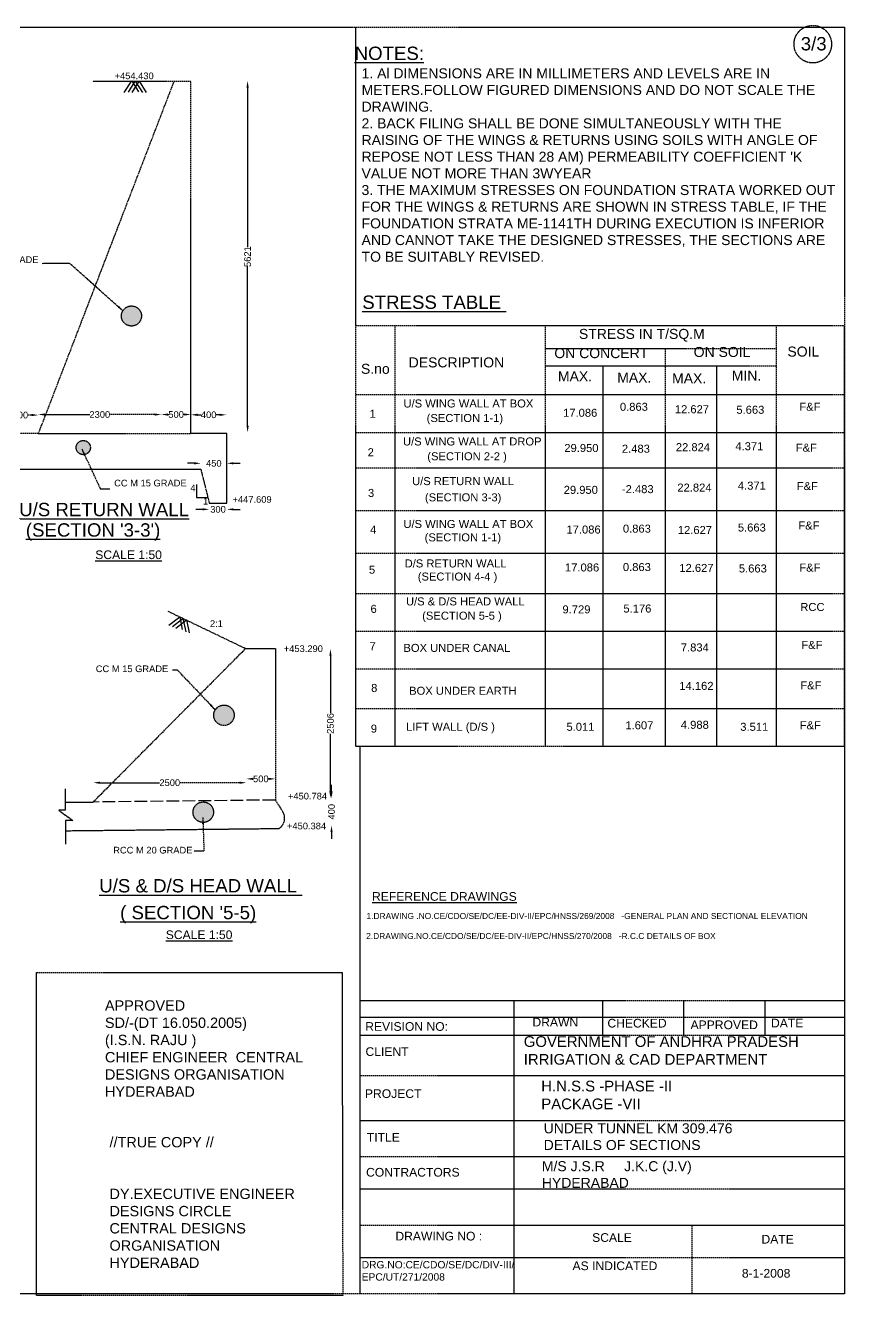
# Model space of a CAD drawing. Header units: millimetres. Extents: x -106493129 to -53243612, y 22134788 to 44283086.
# Drawn here: x -53249752 to -53243612, y 22134788 to 22144311 of the extents above; entities that cross this region are included whole.
import ezdxf

# ---------------------------------------------------------------- set-up
doc = ezdxf.new("R2010")
doc.units = ezdxf.units.MM
doc.header["$MEASUREMENT"] = 0
doc.linetypes.add('ACAD_ISO02W100', pattern=[15, 12, -3])
for name, color, linetype in [('DIMENSIONS', 7, 'Continuous'), ('DRAWING', 2, 'Continuous'), ('REF', 22, 'Continuous'), ('TEXT', 7, 'Continuous')]:
    doc.layers.add(name, color=color, linetype=linetype)
doc.styles.get("Standard").update_dxf_attribs({"font": 'arial.ttf', "height": 50})
doc.dimstyles.get("Standard").update_dxf_attribs({"dimtxt": 50, "dimasz": 50, "dimexe": 0.18, "dimexo": 0.0625, "dimgap": 0.09, "dimtad": 0, "dimdec": 0, "dimzin": 0, "dimdsep": 46, "dimtxsty": 'Standard', "dimcen": 0.09, "dimse1": 1, "dimse2": 1, "dimadec": 0, "dimazin": 0, "dimtfac": 1, "dimtdec": 0, "dimtofl": 0, "dimtmove": 0, "dimatfit": 3, "dimfxl": 1, "dimtolj": 1, "dimtzin": 0, "dimarcsym": 0})
pattern_1 = [(50, (0, 0), (35.86300913, -3.137606749), [3.75, -41.25]), (355, (0, 0), (-6.93756668, 37.609606685), [3, -33]), (100.4514, (2.99, -0.26), (28.925469086, 34.471977103), [3.1870095, -35.0571056]), (46.1842, (0, 10), (53.36205243, -8.275950716), [5.625, -61.875]), (96.6356, (4.447, 9.31), (46.733135277, 48.705893545), [4.7805144, -52.58565]), (351.1842, (0, 10), (46.733097257, 48.705930046), [4.5, -49.5]), (21, (5, 7.5), (29.845352606, -20.130944533), [3.75, -41.25]), (326, (5, 7.5), (12.165766596, 36.257502252), [3, -33]), (71.4514, (7.487, 5.822), (42.01113143, 16.126524835), [3.1870095, -35.0571056]), (37.5, (0, 0), (0.607992766, 16.6446926916), [0, -32.6, 0, -33.5, 0, -33.125]), (7.5, (0, 0), (13.153476872, 19.720585594), [0, -19.1, 0, -31.85, 0, -12.625]), (327.5, (-11.15, 0), (26.6911218086, -1.1277435867), [0, -12.5, 0, -39, 0, -51.75]), (317.5, (-16.15, 0), (29.159308467, 5.005249117), [0, -16.25, 0, -25.9, 0, -36.75])]

# ---------------------------------------------------------------- blocks, each defined once
blk = doc.blocks.new('*D66')
at = {"layer": 'Defpoints', "color": 0, "linetype": 'ACAD_ISO02W100'}
for p in [(-53249923.6, 22141389.6), (-53249923.6, 22141252), (-53249655.1, 22141252)]:
    blk.add_point(p, dxfattribs=at)
at = {"layer": 'TEXT', "color": 0, "linetype": 'ACAD_ISO02W100', "lineweight": -2}
for p, q in [((-53249873.6, 22141389.6), (-53249845.6, 22141389.6)), ((-53249705.1, 22141389.6), (-53249733.1, 22141389.6))]:
    blk.add_line(p, q, dxfattribs=at)
at = {"layer": 'TEXT', "color": 0, "linetype": 'ACAD_ISO02W100'}
for points in [[(-53249873.6, 22141398), (-53249873.6, 22141381.3), (-53249923.6, 22141389.6)], [(-53249705.1, 22141398), (-53249705.1, 22141381.3), (-53249655.1, 22141389.6)]]:
    blk.add_solid(points, dxfattribs=at)
at = {"layer": 'TEXT', "color": 0, "linetype": 'ACAD_ISO02W100', "insert": (-53249789.4, 22141389.6), "char_height": 50, "attachment_point": 5}
blk.add_mtext('\\A1;400', dxfattribs=at)
blk = doc.blocks.new('*D67')
at = {"layer": 'Defpoints', "color": 0, "linetype": 'ACAD_ISO02W100'}
for p in [(-53248732.9, 22141393.7), (-53249655.1, 22141252), (-53248732.9, 22141252)]:
    blk.add_point(p, dxfattribs=at)
at = {"layer": 'TEXT', "color": 0, "linetype": 'ACAD_ISO02W100', "lineweight": -2}
for p, q in [((-53249605.1, 22141393.7), (-53249269.1, 22141393.7)), ((-53248782.9, 22141393.7), (-53249118.9, 22141393.7))]:
    blk.add_line(p, q, dxfattribs=at)
at = {"layer": 'TEXT', "color": 0, "linetype": 'ACAD_ISO02W100'}
for points in [[(-53249605.1, 22141402), (-53249605.1, 22141385.3), (-53249655.1, 22141393.7)], [(-53248782.9, 22141402), (-53248782.9, 22141385.3), (-53248732.9, 22141393.7)]]:
    blk.add_solid(points, dxfattribs=at)
at = {"layer": 'TEXT', "color": 0, "linetype": 'ACAD_ISO02W100', "insert": (-53249194, 22141393.7), "char_height": 50, "attachment_point": 5}
blk.add_mtext('\\A1;2300', dxfattribs=at)
blk = doc.blocks.new('*D68')
at = {"layer": 'Defpoints', "color": 0, "linetype": 'ACAD_ISO02W100'}
for p in [(-53248732.9, 22141393.7), (-53248510.8, 22141393.7), (-53248510.8, 22141393.7)]:
    blk.add_point(p, dxfattribs=at)
at = {"layer": 'TEXT', "color": 0, "linetype": 'ACAD_ISO02W100', "lineweight": -2}
for p, q in [((-53248682.9, 22141393.7), (-53248677.1, 22141393.7)), ((-53248560.8, 22141393.7), (-53248566.6, 22141393.7))]:
    blk.add_line(p, q, dxfattribs=at)
at = {"layer": 'TEXT', "color": 0, "linetype": 'ACAD_ISO02W100'}
for points in [[(-53248682.9, 22141402), (-53248682.9, 22141385.3), (-53248732.9, 22141393.7)], [(-53248560.8, 22141402), (-53248560.8, 22141385.3), (-53248510.8, 22141393.7)]]:
    blk.add_solid(points, dxfattribs=at)
at = {"layer": 'TEXT', "color": 0, "linetype": 'ACAD_ISO02W100', "insert": (-53248621.8, 22141393.7), "char_height": 50, "attachment_point": 5}
blk.add_mtext('\\A1;500', dxfattribs=at)
blk = doc.blocks.new('*D69')
at = {"layer": 'Defpoints', "color": 0, "linetype": 'ACAD_ISO02W100'}
for p in [(-53248510.8, 22141398.9), (-53248245.4, 22141393.8), (-53248245.4, 22141391.6)]:
    blk.add_point(p, dxfattribs=at)
at = {"layer": 'TEXT', "color": 0, "linetype": 'ACAD_ISO02W100', "lineweight": -2}
for p, q in [((-53248460.8, 22141391.6), (-53248434.4, 22141391.6)), ((-53248295.4, 22141391.6), (-53248321.9, 22141391.6))]:
    blk.add_line(p, q, dxfattribs=at)
at = {"layer": 'TEXT', "color": 0, "linetype": 'ACAD_ISO02W100'}
for points in [[(-53248460.8, 22141399.9), (-53248460.8, 22141383.2), (-53248510.8, 22141391.6)], [(-53248295.4, 22141399.9), (-53248295.4, 22141383.2), (-53248245.4, 22141391.6)]]:
    blk.add_solid(points, dxfattribs=at)
at = {"layer": 'TEXT', "color": 0, "linetype": 'ACAD_ISO02W100', "insert": (-53248378.1, 22141391.6), "char_height": 50, "attachment_point": 5}
blk.add_mtext('\\A1;400', dxfattribs=at)
blk = doc.blocks.new('*D70')
at = {"layer": 'Defpoints', "color": 0, "linetype": 'ACAD_ISO02W100'}
for p in [(-53248436.8, 22140983.2), (-53248242.1, 22141028), (-53248242.1, 22140990.7)]:
    blk.add_point(p, dxfattribs=at)
at = {"layer": 'TEXT', "color": 0, "linetype": 'ACAD_ISO02W100', "lineweight": -2}
for p, q in [((-53248486.8, 22141028), (-53248536.8, 22141028)), ((-53248192.1, 22141028), (-53248142.1, 22141028))]:
    blk.add_line(p, q, dxfattribs=at)
at = {"layer": 'TEXT', "color": 0, "linetype": 'ACAD_ISO02W100'}
for points in [[(-53248486.8, 22141036.4), (-53248486.8, 22141019.7), (-53248436.8, 22141028)], [(-53248192.1, 22141036.4), (-53248192.1, 22141019.7), (-53248242.1, 22141028)]]:
    blk.add_solid(points, dxfattribs=at)
at = {"layer": 'TEXT', "color": 0, "linetype": 'ACAD_ISO02W100', "insert": (-53248339.4, 22141028), "char_height": 50, "attachment_point": 5}
blk.add_mtext('\\A1;450', dxfattribs=at)
blk = doc.blocks.new('*D71')
at = {"layer": 'Defpoints', "color": 0, "linetype": 'ACAD_ISO02W100'}
for p in [(-53248373.5, 22140729.4), (-53248242.1, 22140729.4), (-53248242.1, 22140682.9)]:
    blk.add_point(p, dxfattribs=at)
at = {"layer": 'TEXT', "color": 0, "linetype": 'ACAD_ISO02W100', "lineweight": -2}
for p, q in [((-53248423.5, 22140682.9), (-53248473.5, 22140682.9)), ((-53248192.1, 22140682.9), (-53248142.1, 22140682.9))]:
    blk.add_line(p, q, dxfattribs=at)
at = {"layer": 'TEXT', "color": 0, "linetype": 'ACAD_ISO02W100'}
for points in [[(-53248423.5, 22140691.2), (-53248423.5, 22140674.5), (-53248373.5, 22140682.9)], [(-53248192.1, 22140691.2), (-53248192.1, 22140674.5), (-53248242.1, 22140682.9)]]:
    blk.add_solid(points, dxfattribs=at)
at = {"layer": 'TEXT', "color": 0, "linetype": 'ACAD_ISO02W100', "insert": (-53248307.8, 22140682.9), "char_height": 50, "attachment_point": 5}
blk.add_mtext('\\A1;300', dxfattribs=at)
blk = doc.blocks.new('*D72')
at = {"layer": 'Defpoints', "color": 0, "linetype": 'ACAD_ISO02W100'}
for p in [(-53248086.2, 22143895.1), (-53248086.2, 22143895.1), (-53248063.2, 22141259.7)]:
    blk.add_point(p, dxfattribs=at)
at = {"layer": 'TEXT', "color": 0, "linetype": 'ACAD_ISO02W100', "lineweight": -2}
for p, q in [((-53248086.2, 22143845.1), (-53248086.2, 22142647.3)), ((-53248086.2, 22141309.7), (-53248086.2, 22142507.5))]:
    blk.add_line(p, q, dxfattribs=at)
at = {"layer": 'TEXT', "color": 0, "linetype": 'ACAD_ISO02W100'}
for points in [[(-53248094.5, 22143845.1), (-53248077.8, 22143845.1), (-53248086.2, 22143895.1)], [(-53248094.5, 22141309.7), (-53248077.8, 22141309.7), (-53248086.2, 22141259.7)]]:
    blk.add_solid(points, dxfattribs=at)
at = {"layer": 'TEXT', "color": 0, "linetype": 'ACAD_ISO02W100', "insert": (-53248086.2, 22142577.4), "char_height": 50, "attachment_point": 5, "rotation": 90}
blk.add_mtext('\\A1;5621', dxfattribs=at)
blk = doc.blocks.new('*D73')
at = {"layer": 'Defpoints', "color": 0, "linetype": 'ACAD_ISO02W100'}
for p in [(-53248095.8, 22138633.4), (-53249243.5, 22138488.4), (-53248095.8, 22138501.4)]:
    blk.add_point(p, dxfattribs=at)
at = {"layer": 'TEXT', "color": 0, "linetype": 'ACAD_ISO02W100', "lineweight": -2}
for p, q in [((-53249193.5, 22138633.4), (-53248744.7, 22138633.4)), ((-53248145.8, 22138633.4), (-53248594.5, 22138633.4))]:
    blk.add_line(p, q, dxfattribs=at)
at = {"layer": 'TEXT', "color": 0, "linetype": 'ACAD_ISO02W100'}
for points in [[(-53249193.5, 22138641.7), (-53249193.5, 22138625.1), (-53249243.5, 22138633.4)], [(-53248145.8, 22138641.7), (-53248145.8, 22138625.1), (-53248095.8, 22138633.4)]]:
    blk.add_solid(points, dxfattribs=at)
at = {"layer": 'TEXT', "color": 0, "linetype": 'ACAD_ISO02W100', "insert": (-53248669.6, 22138633.4), "char_height": 50, "attachment_point": 5}
blk.add_mtext('\\A1;2500', dxfattribs=at)
blk = doc.blocks.new('*D74')
at = {"layer": 'Defpoints', "color": 0, "linetype": 'ACAD_ISO02W100'}
for p in [(-53248095.8, 22138633.4), (-53247878.2, 22138662), (-53247878.2, 22138633.4)]:
    blk.add_point(p, dxfattribs=at)
at = {"layer": 'TEXT', "color": 0, "linetype": 'ACAD_ISO02W100', "lineweight": -2}
for p, q in [((-53248045.8, 22138662), (-53248042.2, 22138662)), ((-53247928.2, 22138662), (-53247931.7, 22138662))]:
    blk.add_line(p, q, dxfattribs=at)
at = {"layer": 'TEXT', "color": 0, "linetype": 'ACAD_ISO02W100'}
for points in [[(-53248045.8, 22138670.3), (-53248045.8, 22138653.7), (-53248095.8, 22138662)], [(-53247928.2, 22138670.3), (-53247928.2, 22138653.7), (-53247878.2, 22138662)]]:
    blk.add_solid(points, dxfattribs=at)
at = {"layer": 'TEXT', "color": 0, "linetype": 'ACAD_ISO02W100', "insert": (-53247987, 22138662), "char_height": 50, "attachment_point": 5}
blk.add_mtext('\\A1;500', dxfattribs=at)
blk = doc.blocks.new('*D75')
at = {"layer": 'Defpoints', "color": 0, "linetype": 'ACAD_ISO02W100'}
for p in [(-53247454.3, 22138518.5), (-53247462.7, 22138313.2), (-53247457.1, 22138313.2)]:
    blk.add_point(p, dxfattribs=at)
at = {"layer": 'TEXT', "color": 0, "linetype": 'ACAD_ISO02W100', "lineweight": -2}
for p, q in [((-53247457.1, 22138568.5), (-53247457.1, 22138618.5)), ((-53247457.1, 22138263.2), (-53247457.1, 22138213.2))]:
    blk.add_line(p, q, dxfattribs=at)
at = {"layer": 'TEXT', "color": 0, "linetype": 'ACAD_ISO02W100'}
for points in [[(-53247465.4, 22138568.5), (-53247448.8, 22138568.5), (-53247457.1, 22138518.5)], [(-53247465.4, 22138263.2), (-53247448.8, 22138263.2), (-53247457.1, 22138313.2)]]:
    blk.add_solid(points, dxfattribs=at)
at = {"layer": 'TEXT', "color": 0, "linetype": 'ACAD_ISO02W100', "insert": (-53247457.1, 22138415.8), "char_height": 50, "attachment_point": 5, "rotation": 90}
blk.add_mtext('\\A1;400', dxfattribs=at)
blk = doc.blocks.new('*D76')
at = {"layer": 'Defpoints', "color": 0, "linetype": 'ACAD_ISO02W100'}
for p in [(-53247465.3, 22139636.5), (-53247462.8, 22139636.5), (-53247454.3, 22138518.5)]:
    blk.add_point(p, dxfattribs=at)
at = {"layer": 'TEXT', "color": 0, "linetype": 'ACAD_ISO02W100', "lineweight": -2}
for p, q in [((-53247465.3, 22139586.5), (-53247465.3, 22139152.6)), ((-53247465.3, 22138568.5), (-53247465.3, 22139002.3))]:
    blk.add_line(p, q, dxfattribs=at)
at = {"layer": 'TEXT', "color": 0, "linetype": 'ACAD_ISO02W100'}
for points in [[(-53247473.7, 22139586.5), (-53247457, 22139586.5), (-53247465.3, 22139636.5)], [(-53247473.7, 22138568.5), (-53247457, 22138568.5), (-53247465.3, 22138518.5)]]:
    blk.add_solid(points, dxfattribs=at)
at = {"layer": 'TEXT', "color": 0, "linetype": 'ACAD_ISO02W100', "insert": (-53247465.3, 22139077.5), "char_height": 50, "attachment_point": 5, "rotation": 90}
blk.add_mtext('\\A1;2506', dxfattribs=at)

msp = doc.modelspace()

# ---------------------------------------------------------------- hatches: boundary and pattern name
at = {"layer": 'TEXT', "linetype": 'ACAD_ISO02W100'}
h = msp.add_hatch(dxfattribs=at)
h.set_pattern_fill('AR-CONC', color=0, scale=5, style=0)
h.set_pattern_definition(pattern_1)
h.paths.add_polyline_path([(-53249032, 22142132.4, 1), (-53248881.3, 22142132.4, 1)])
h.paths.add_polyline_path([(-53249370.9, 22141145.8, 1), (-53249264.5, 22141145.8, 1)])
h = msp.add_hatch(dxfattribs=at)
h.set_pattern_fill('AR-CONC', color=0, scale=5, style=0)
h.set_pattern_definition(pattern_1)
h.paths.add_polyline_path([(-53248186.8, 22139139.1, 1), (-53248340.1, 22139139.1, 1)])
h.paths.add_polyline_path([(-53248341.7, 22138412.4, 1), (-53248495.4, 22138412.4, 1)])
h.paths.add_polyline_path([(-53250591.9, 22137993.6, 1), (-53250745.1, 22137993.6, 1)])
h.paths.add_polyline_path([(-53250652.7, 22136721.6, 1), (-53250501.1, 22136721.6, 1)])

# ---------------------------------------------------------------- linework, layer by layer
at = {"layer": 'DIMENSIONS', "color": 0, "linetype": 'ACAD_ISO02W100'}
msp.add_lwpolyline([(-53247372.9, 22134788.4), (-53249669.5, 22134788.4), (-53249669.5, 22137210.1), (-53247378.4, 22137210.1)], close=True, dxfattribs=at)
msp.add_circle((-53243850.1, 22144170.2), 140.7, dxfattribs=at)
at = {"layer": 'DRAWING', "color": 0}
for points in [[(-53247276, 22142060.8), (-53247276, 22144297.3)], [(-53248979.3, 22143809.5), (-53248928.3, 22143891.8), (-53248872.7, 22143807.1)], [(-53248952.6, 22143807.1), (-53248899.3, 22143892.2), (-53248846.5, 22143807.6)], [(-53248648.2, 22139804.9), (-53248571.6, 22139864.1), (-53248549.2, 22139765.3)], [(-53248624.1, 22139793.3), (-53248544.3, 22139854.3), (-53248524.5, 22139756.5)], [(-53247242.5, 22137000.9), (-53247242.5, 22138905.2)]]:
    msp.add_lwpolyline(points, dxfattribs=at)
at = {"layer": 'DRAWING', "color": 0, "linetype": 'ACAD_ISO02W100'}
for points in [[(-53249655.1, 22141252), (-53249923.6, 22141252), (-53249923.6, 22140983.2), (-53248436.8, 22140983.2), (-53248373.5, 22140729.4), (-53248242.1, 22140729.4), (-53248242.1, 22141252), (-53248510.8, 22141252), (-53248510.8, 22143891.6), (-53249246.9, 22143891.6)], [(-53248638.5, 22143891.6), (-53249655.1, 22141252)], [(-53249655.1, 22141252), (-53248510.8, 22141252)], [(-53249454, 22138488.4), (-53249243.5, 22138488.4), (-53248101.9, 22139638.6), (-53248683.4, 22139917.9)], [(-53249454, 22138587.7), (-53249454, 22138427.1), (-53249501.6, 22138427.1), (-53249396.6, 22138350.5), (-53249451.4, 22138350.5), (-53249451.4, 22138173.7)]]:
    msp.add_lwpolyline(points, dxfattribs=at)
at = {"layer": 'DRAWING'}
msp.add_lwpolyline([(-53248469.5, 22140869.2), (-53248469.5, 22140771.4), (-53248388.3, 22140771.4)], dxfattribs=at)
at = {"layer": 'DRAWING', "color": 0, "linetype": 'ACAD_ISO02W100'}
msp.add_lwpolyline([(-53248101.9, 22139638.6), (-53247878.2, 22139638.6), (-53247878.2, 22138503.8), (-53247822, 22138413.1, -0.430002), (-53247854.9, 22138287.9), (-53249451.4, 22138270.9)], format="xyb", dxfattribs=at)
at = {"layer": 'DRAWING', "color": 0, "linetype": 'ACAD_ISO02W100', "ltscale": 8}
msp.add_lwpolyline([(-53247878.2, 22138503.8), (-53249243.5, 22138488.4)], dxfattribs=at)
at = {"layer": 'DRAWING', "color": 0, "linetype": 'ACAD_ISO02W100'}
for centre, radius in [((-53249317.7, 22141145.8), 53.2), ((-53248263.5, 22139139.1), 76.6), ((-53248418.5, 22138412.4), 76.8)]:
    msp.add_circle(centre, radius, dxfattribs=at)
at = {"layer": 'REF', "color": 0}
for points in [[(-53249010.2, 22143808.1), (-53248953.1, 22143895), (-53248902.9, 22143812.9)], [(-53248677.6, 22139814.4), (-53248593.7, 22139875.8), (-53248575.5, 22139781.3)]]:
    msp.add_lwpolyline(points, dxfattribs=at)
at = {"layer": 'TEXT', "color": 0, "linetype": 'ACAD_ISO02W100'}
for points in [[(-53243611.6, 22134801.4), (-53256888.7, 22134801.4), (-53256888.7, 22144297.3), (-53243611.6, 22144297.3)], [(-53247276, 22142060.8), (-53243614.7, 22142060.8), (-53243614.7, 22138905.2), (-53247276, 22138905.2)], [(-53247242.5, 22137000.9), (-53243611.6, 22137000.9), (-53243611.6, 22134801.4), (-53247242.5, 22134801.4)]]:
    msp.add_lwpolyline(points, close=True, dxfattribs=at)
for points in [[(-53246980.6, 22138905.2), (-53246980.6, 22142060.8)], [(-53245852.8, 22138905.2), (-53245852.8, 22142060.8)], [(-53244121.1, 22138905.2), (-53244121.1, 22142060.8)], [(-53245852.8, 22141889.9), (-53244121.1, 22141889.9)], [(-53244955, 22138905.2), (-53244955, 22141889.9)], [(-53244121.1, 22141756.4), (-53245852.8, 22141756.4)], [(-53245423.9, 22141756.4), (-53245423.9, 22138905.2)], [(-53244571.2, 22141756.4), (-53244571.2, 22138905.2)], [(-53247276, 22141543.2), (-53243614.7, 22141543.2)], [(-53247276, 22141259.9), (-53243614.7, 22141259.9)], [(-53247276, 22140995.1), (-53243614.7, 22140995.1)], [(-53247276, 22140674.8), (-53243614.7, 22140674.8)], [(-53247276, 22140354.6), (-53243614.7, 22140354.6)], [(-53247276, 22140052.8), (-53243614.7, 22140052.8)], [(-53247276, 22139769.5), (-53243614.7, 22139769.5)], [(-53247276, 22139486.1), (-53243614.7, 22139486.1)], [(-53247276, 22139190.5), (-53243614.7, 22139190.5)], [(-53246089.8, 22137000.9), (-53246089.8, 22134801.4)], [(-53245427.1, 22137000.9), (-53245427.1, 22136739.8)], [(-53244819.4, 22137000.9), (-53244819.4, 22136739.8)], [(-53244209.4, 22137000.9), (-53244209.4, 22136739.8)], [(-53247242.5, 22136874.7), (-53243611.6, 22136874.7)], [(-53247242.5, 22136739.8), (-53243611.6, 22136739.8)], [(-53243611.6, 22136435.4), (-53247242.5, 22136435.4)], [(-53247242.5, 22136100.9), (-53243611.6, 22136100.9)], [(-53243611.6, 22135827.7), (-53247242.5, 22135827.7)], [(-53247242.5, 22135588.2), (-53243611.6, 22135588.2)], [(-53243611.6, 22135315), (-53247242.5, 22135315)], [(-53244756.2, 22135315), (-53244756.2, 22134801.4)], [(-53247242.5, 22135074.3), (-53243611.6, 22135074.3)]]:
    msp.add_lwpolyline(points, dxfattribs=at)
msp.add_circle((-53248956.6, 22142132.4), 75.3, dxfattribs=at)

# ---------------------------------------------------------------- texts
at = {"layer": 'DIMENSIONS', "color": 0, "linetype": 'ACAD_ISO02W100'}
for s, p in [('1.DRAWING .NO.CE/CDO/SE/DC/EE-DIV-II/EPC/HNSS/269/2008   -GENERAL PLAN AND SECTIONAL ELEVATION ', (-53247195.2, 22137611.9)), ('2.DRAWING.NO.CE/CDO/SE/DC/EE-DIV-II/EPC/HNSS/270/2008   -R.C.C DETAILS OF BOX', (-53247197.5, 22137461.7))]:
    msp.add_text(s, height=45, dxfattribs=at).set_placement(p)
at = {"layer": 'DIMENSIONS', "color": 0, "linetype": 'ACAD_ISO02W100', "char_height": 77.473, "attachment_point": 1}
for s, insert, width in [('APPROVED \\PSD/-(DT 16.050.2005)\\P(I.S.N. RAJU ) \\PCHIEF ENGINEER  CENTRAL DESIGNS ORGANISATION HYDERABAD ', (-53249155.5, 22137001.8), 1483.145), ('^I\\P//TRUE COPY // \\P\\P\\PDY.EXECUTIVE ENGINEER  \\PDESIGNS CIRCLE  \\PCENTRAL DESIGNS ORGANISATION \\PHYDERABAD', (-53249121.3, 22136106.5), 1591.856)]:
    msp.add_mtext(s, dxfattribs=dict(at, insert=insert, width=width))
at = {"layer": 'TEXT', "color": 0, "linetype": 'ACAD_ISO02W100'}
for s, height, p in [('3/3', 100, (-53243940.3, 22144123.6)), ('%%UNOTES:', 100, (-53247284.1, 22144051.7)), ('+454.430', 50, (-53249083.4, 22143907.7)), ('CC M 15 GRADE', 50, (-53250196.6, 22142529.9)), ('%%USTRESS TABLE ', 100, (-53247226.6, 22142185.8)), ('STRESS IN T/SQ.M', 75, (-53245602.8, 22141960.6)), ('DESCRIPTION ', 75, (-53246878.9, 22141747)), ('ON CONCERT ', 75, (-53245787.2, 22141816.4)), ('ON SOIL ', 75, (-53244742.6, 22141825.2)), ('SOIL ', 75, (-53244040.1, 22141828.2)), ('S.no', 75, (-53247236.5, 22141698.9)), ('MAX.', 75, (-53245760.2, 22141642.2)), ('MIN.', 75, (-53244457.4, 22141648.2)), ('MAX.', 75, (-53245315.9, 22141633.2)), ('MAX.', 75, (-53244904.7, 22141627.2)), ('U/S WING WALL AT BOX', 60, (-53246917.8, 22141446.5)), ('17.086', 60, (-53245721.6, 22141376.9)), ('0.863', 60, (-53245295.6, 22141421.7)), ('12.627', 60, (-53244883.9, 22141403.4)), ('5.663', 60, (-53244422.8, 22141399.3)), ('F&F', 60, (-53243951, 22141422.2)), ('1', 60, (-53247172.2, 22141369.5)), ('(SECTION 1-1)', 60, (-53246743.9, 22141337.6)), ('U/S WING WALL AT DROP', 60, (-53246921.5, 22141161.8)), ('29.950', 60, (-53245712.2, 22141112.7)), ('2.483', 60, (-53245280.6, 22141107.5)), ('22.824', 60, (-53244876.4, 22141119)), ('4.371', 60, (-53244430.3, 22141126.2)), ('F&F', 60, (-53243977.2, 22141115.4)), ('2', 60, (-53247186.4, 22141081)), ('(SECTION 2-2 )', 60, (-53246739.3, 22141050.8)), ('CC M 15 GRADE', 50, (-53249086.4, 22140854.8)), ('4', 50, (-53248514.6, 22140818.8)), ('U/S RETURN WALL', 60, (-53246853.3, 22140864.4)), ('29.950', 60, (-53245716.9, 22140799.1)), ('-2.483', 60, (-53245280.6, 22140804.4)), ('22.824', 60, (-53244865.2, 22140816)), ('4.371', 60, (-53244411.6, 22140830.7)), ('F&F', 60, (-53243969.7, 22140827.4)), ('1', 50, (-53248419.8, 22140718.8)), ('+447.609', 50, (-53248199.3, 22140732.1)), ('3', 60, (-53247184, 22140775.9)), ('(SECTION 3-3)', 60, (-53246756.9, 22140743)), ('%%UU/S RETURN WALL', 100, (-53249798.2, 22140631.5)), ("%%U(SECTION '3-3')", 100, (-53249748.3, 22140478.4)), ('U/S WING WALL AT BOX', 60, (-53246918.5, 22140543.3)), ('5.663', 60, (-53244411.6, 22140516.5)), ('F&F', 60, (-53243958.5, 22140531.8)), ('4', 60, (-53247167.5, 22140501.6)), ('(SECTION 1-1)', 60, (-53246759.2, 22140442.8)), ('17.086', 60, (-53245696.2, 22140501.5)), ('0.863', 60, (-53245273.2, 22140508.3)), ('12.627', 60, (-53244861.5, 22140498.1)), ('%%USCALE 1:50', 65, (-53249228.1, 22140310)), ('D/S RETURN WALL', 60, (-53246909.1, 22140247.4)), ('5', 60, (-53247176.9, 22140200.5)), ('(SECTION 4-4 )', 60, (-53246810.7, 22140149)), ('17.086', 60, (-53245707.4, 22140217.2)), ('0.863', 60, (-53245273.2, 22140220.2)), ('12.627', 60, (-53244850.2, 22140213.7)), ('5.663', 60, (-53244404.1, 22140209.7)), ('F&F', 60, (-53243951, 22140216.2)), ('U/S & D/S HEAD WALL', 60, (-53246899.1, 22139962.6)), ('6', 60, (-53247165, 22139906.7)), ('(SECTION 5-5 )', 60, (-53246777.5, 22139855.8)), ('9.729', 60, (-53245726.1, 22139903)), ('5.176', 60, (-53245269.5, 22139909.3)), ('RCC', 60, (-53243943.5, 22139920.7)), ('2:1', 50, (-53248368.2, 22139801.3)), ('+453.290', 50, (-53247815, 22139613.2)), ('7', 60, (-53247172.2, 22139627.1)), ('BOX UNDER CANAL ', 60, (-53246918.2, 22139614.1)), ('7.834', 60, (-53244839, 22139617.5)), ('F&F', 60, (-53243936, 22139636.4)), ('CC M 15 GRADE', 50, (-53249224.2, 22139462.5)), ('8', 60, (-53247160.3, 22139314.1)), ('BOX UNDER EARTH ', 60, (-53246875.5, 22139293)), ('14.162', 60, (-53244850.2, 22139329.5)), ('F&F', 60, (-53243943.5, 22139333.4)), ('9', 60, (-53247162.7, 22139009.1)), ('LIFT WALL (D/S )', 60, (-53246898.3, 22139022.9)), ('5.011', 60, (-53245696.2, 22139022.7)), ('1.607', 60, (-53245254.5, 22139033.9)), ('4.988', 60, (-53244839, 22139037.7)), ('3.511', 60, (-53244393.6, 22139022.7)), ('F&F', 60, (-53243947.3, 22139034.1)), ('+450.784', 50, (-53247783.8, 22138507.9)), ('+450.384', 50, (-53247791, 22138284)), ('RCC M 20 GRADE', 50, (-53249093.4, 22138102.9)), ('%%UU/S & D/S HEAD WALL ', 100, (-53249198.1, 22137811)), ('%%UREFERENCE DRAWINGS', 65, (-53247153.5, 22137748.3)), ("%%U( SECTION '5-5)", 100, (-53249041.7, 22137610.1)), ('%%USCALE 1:50', 65, (-53248699.6, 22137461.2)), ('DRAWN ', 65, (-53245951.3, 22136806)), ('CHECKED', 65, (-53245389.2, 22136798.2)), ('DATE ', 65, (-53244163.1, 22136798.8)), ('REVISION NO:', 65, (-53247204.6, 22136773.4)), ('APPROVED ', 65, (-53244766.1, 22136785.9)), ('CLIENT ', 65, (-53247202.5, 22136585)), ('PROJECT ', 65, (-53247206.7, 22136270.1)), ('TITLE ', 65, (-53247192.2, 22135942.4)), ('CONTRACTORS', 65, (-53247198.3, 22135680.5)), ('DRAWING NO :', 65, (-53246978.5, 22135201.7)), ('SCALE ', 65, (-53245503.8, 22135191.2)), ('DATE ', 65, (-53244234.5, 22135178.5)), ('AS INDICATED', 65, (-53245650.7, 22134979.3)), ('8-1-2008', 65, (-53244381.4, 22134923.1))]:
    msp.add_text(s, height=height, dxfattribs=at).set_placement(p)
at = {"layer": 'TEXT', "color": 0, "linetype": 'ACAD_ISO02W100', "insert": (-53247231.9, 22143989.3), "char_height": 75, "width": 3548.71, "attachment_point": 1}
msp.add_mtext("1. Al DIMENSIONS ARE IN MILLIMETERS AND LEVELS ARE IN METERS.FOLLOW FIGURED DIMENSIONS AND DO NOT SCALE THE DRAWING. \\P2. BACK FILING SHALL BE DONE SIMULTANEOUSLY WITH THE RAISING OF THE WINGS & RETURNS USING SOILS WITH ANGLE OF REPOSE NOT LESS THAN 28 AM) PERMEABILITY COEFFICIENT 'K VALUE NOT MORE THAN 3WYEAR \\P3. THE MAXIMUM STRESSES ON FOUNDATION STRATA WORKED OUT FOR THE WINGS & RETURNS ARE SHOWN IN STRESS TABLE, IF THE FOUNDATION STRATA ME-1141TH DURING EXECUTION IS INFERIOR AND CANNOT TAKE THE DESIGNED STRESSES, THE SECTIONS ARE TO BE SUITABLY REVISED. ", dxfattribs=at)
at = {"layer": 'TEXT', "color": 0, "attachment_point": 1}
for s, insert, char_height, width in [('GOVERNMENT OF ANDHRA PRADESH  IRRIGATION & CAD DEPARTMENT ', (-53246016.4, 22136732.9), 80, 2133.013), ('H.N.S.S -PHASE -II PACKAGE -VII', (-53245885.2, 22136399.1), 80, 1013.324), ('UNDER TUNNEL KM 309.476 DETAILS OF SECTIONS ', (-53245866.8, 22136080.1), 75, 1426.424), ('M/S J.S.R     J.K.C (J.V) HYDERABAD ', (-53245880.7, 22135796.1), 75, 1123.516), ('DRG.NO:CE/CDO/SE/DC/DIV-III/ EPC/UT/271/2008', (-53247231, 22135047.5), 55, 1144.083)]:
    msp.add_mtext(s, dxfattribs=dict(at, insert=insert, char_height=char_height, width=width))

# ---------------------------------------------------------------- dimensions: what is measured, and where the dimension line sits
at = {"layer": 'TEXT', "color": 0, "linetype": 'ACAD_ISO02W100'}
for base, p1, p2, text, picture, middle in [((-53248086.2, 22143895.1), (-53248063.2, 22141259.7), (-53248086.2, 22143895.1), '5621', '*D72', (-53248086.2, 22142577.4)), ((-53247465.3, 22139636.5), (-53247454.3, 22138518.5), (-53247462.8, 22139636.5), '2506', '*D76', (-53247465.3, 22139077.5)), ((-53247457.1, 22138313.2), (-53247454.3, 22138518.5), (-53247462.7, 22138313.2), '400', '*D75', (-53247457.1, 22138415.8))]:
    dim = msp.add_linear_dim(base=base, p1=p1, p2=p2, angle=90, text=text, dimstyle='Standard', dxfattribs=at)
    dim.commit()
    dim.dimension.update_dxf_attribs({"geometry": picture, "text_midpoint": middle})
for base, p1, p2, text, picture, middle in [((-53249923.6, 22141389.6), (-53249655.1, 22141252), (-53249923.6, 22141252), '400', '*D66', (-53249789.4, 22141389.6)), ((-53248732.9, 22141393.7), (-53249655.1, 22141252), (-53248732.9, 22141252), '2300', '*D67', (-53249194, 22141393.7)), ((-53248510.8, 22141393.7), (-53248732.9, 22141393.7), (-53248510.8, 22141393.7), '500', '*D68', (-53248621.8, 22141393.7)), ((-53248245.4, 22141391.6), (-53248510.8, 22141398.9), (-53248245.4, 22141393.8), '400', '*D69', (-53248378.1, 22141391.6)), ((-53248242.1, 22141028), (-53248436.8, 22140983.2), (-53248242.1, 22140990.7), '450', '*D70', (-53248339.4, 22141028)), ((-53248242.1, 22140682.9), (-53248373.5, 22140729.4), (-53248242.1, 22140729.4), '300', '*D71', (-53248307.8, 22140682.9)), ((-53247878.2, 22138662), (-53248095.8, 22138633.4), (-53247878.2, 22138633.4), '500', '*D74', (-53247987, 22138662)), ((-53248095.8, 22138633.4), (-53249243.5, 22138488.4), (-53248095.8, 22138501.4), '2500', '*D73', (-53248669.6, 22138633.4))]:
    dim = msp.add_linear_dim(base=base, p1=p1, p2=p2, text=text, dimstyle='Standard', dxfattribs=at)
    dim.commit()
    dim.dimension.update_dxf_attribs({"geometry": picture, "text_midpoint": middle})

# ---------------------------------------------------------------- leaders
for points in [[(-53249018, 22142169.2), (-53249420.8, 22142526.8), (-53249626.7, 22142524.6)], [(-53249328.9, 22141136.7), (-53249190.1, 22140835.8), (-53249115.7, 22140835.8)], [(-53248328.4, 22139179.9), (-53248611.6, 22139477.6), (-53248650.2, 22139477.6)], [(-53248421.9, 22138373.5), (-53248413.5, 22138121.1), (-53248488.6, 22138120.2)]]:
    msp.add_leader(points, dimstyle='Standard', override={"dimgap": 0.09, "dimtad": 0}, dxfattribs=at)

doc.saveas('drawing.dxf')
